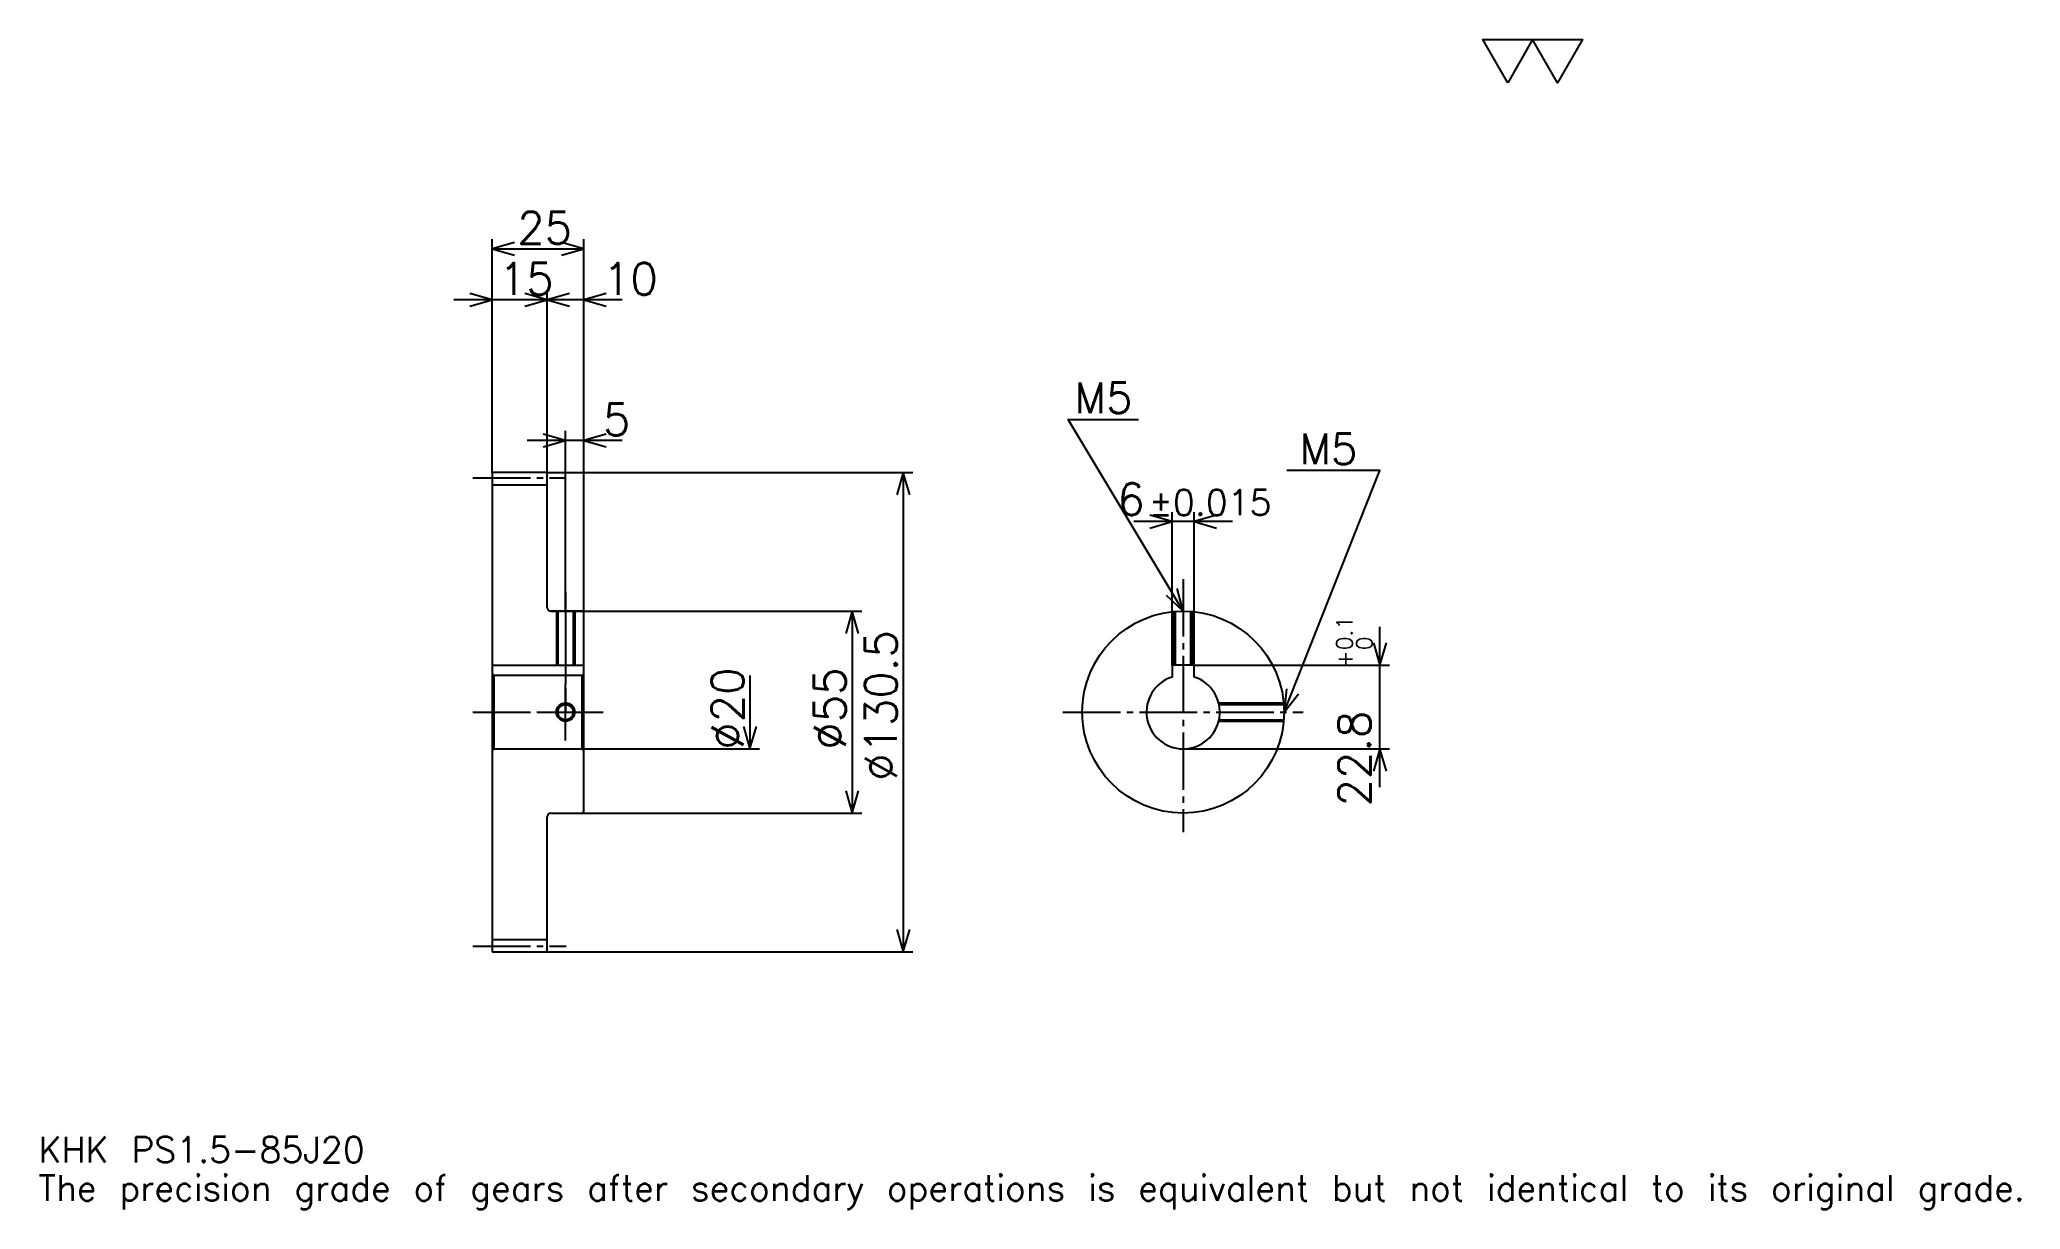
# Model space of a CAD drawing. Extents: x 18 to 557, y 6 to 325.
import ezdxf

# ---------------------------------------------------------------- set-up
doc = ezdxf.new("R2010")
doc.units = 0
doc.linetypes.add('DASHDOT', pattern=[20.869564, 15.652174, -1.73913, 1.73913, -1.73913])
doc.layers.get('0').update_dxf_attribs({"linetype": 'CONTINUOUS'})
doc.layers.add('DASHDOT', color=6, linetype='DASHDOT')
doc.styles.add('KANJI', font='TXT', dxfattribs={"bigfont": 'BIGFONT'})

msp = doc.modelspace()

# ---------------------------------------------------------------- linework, layer by layer
at = {"color": 5}
for p, q in [((140.869568, 206.989136), (140.869568, 270.467407)), ((165.869568, 206.989136), (165.869568, 270.467407)), ((140.869568, 267.858704), (165.869568, 267.858704)), ((166.304352, 253.945648), (130.434784, 253.945648)), ((176.304352, 253.945648), (145.434784, 253.945648)), ((155.869568, 206.989136), (155.869568, 256.554352)), ((160.869568, 206.989136), (160.869568, 218.293488)), ((176.304352, 215.684784), (150.434784, 215.684784)), ((140.869568, 206.88913), (140.869568, 206.989136)), ((155.769562, 206.989136), (165.869568, 206.989136)), ((155.869568, 206.88913), (155.869568, 206.989136)), ((160.869568, 169.239136), (160.869568, 206.989136)), ((160.869568, 169.239136), (160.869568, 206.989136)), ((165.869568, 206.989136), (255.434784, 206.989136)), ((165.869568, 168.739136), (165.869568, 206.989136)), ((252.82608, 206.989136), (252.82608, 76.489136)), ((326.021729, 154.539139), (326.021729, 196.195648)), ((332.021729, 154.539139), (332.021729, 196.195648)), ((342.456543, 193.58696), (315.586975, 193.58696)), ((156.869568, 169.239136), (165.869568, 169.239136)), ((165.869568, 169.239136), (241.521744, 169.239136)), ((238.913055, 169.239136), (238.913055, 114.239136)), ((382.608704, 121.304352), (382.608704, 164.973923)), ((211.08696, 151.739136), (211.08696, 131.739136)), ((332.021729, 154.539139), (385.217407, 154.539139)), ((165.869568, 131.739136), (213.695648, 131.739136)), ((329.021729, 131.739136), (385.217407, 131.739136)), ((156.869568, 114.239136), (165.869568, 114.239136)), ((165.869568, 114.239136), (241.521744, 114.239136)), ((155.769562, 76.489136), (165.869568, 76.489136)), ((165.869568, 76.489136), (255.434784, 76.489136))]:
    msp.add_line(p, q, dxfattribs=at)
at = {"color": 4}
for p, q in [((140.869568, 203.614136), (155.869568, 203.614136)), ((140.869568, 154.539139), (165.869568, 154.539139)), ((141.369568, 151.739136), (141.369568, 131.739136)), ((165.369568, 151.739136), (165.869568, 152.239136)), ((165.369568, 131.739136), (165.869568, 131.239136)), ((140.869568, 79.864136), (155.869568, 79.864136))]:
    msp.add_line(p, q, dxfattribs=at)
at = {"color": 7}
msp.add_lwpolyline([(417.391296, 313.043488), (410.608673, 324.800018), (437.739136, 324.800018), (430.956512, 313.043488), (424.17392, 324.800018), (417.391296, 313.043488)], dxfattribs=at)
at = {"color": 5}
for points in [[(146.956528, 269.597839), (140.869568, 267.858704), (146.956528, 266.119568)], [(159.782608, 266.119568), (165.869568, 267.858704), (159.782608, 269.597839)], [(134.782608, 252.206528), (140.869568, 253.945648), (134.782608, 255.684784)], [(149.782608, 252.206528), (155.869568, 253.945648), (149.782608, 255.684784)], [(161.956528, 255.684784), (155.869568, 253.945648), (161.956528, 252.206528)], [(171.956528, 255.684784), (165.869568, 253.945648), (171.956528, 252.206528)], [(329.021729, 169.239136), (297.717407, 221.413055), (316.847839, 221.413055)], [(154.782608, 213.945648), (160.869568, 215.684784), (154.782608, 217.42392)], [(171.956528, 217.42392), (165.869568, 215.684784), (171.956528, 213.945648)], [(254.565216, 200.902176), (252.82608, 206.989136), (251.08696, 200.902176)], [(356.521729, 141.739136), (382.608704, 207.5), (357.217407, 207.5)], [(319.934784, 191.847824), (326.021729, 193.58696), (319.934784, 195.326096)], [(338.108704, 195.326096), (332.021729, 193.58696), (338.108704, 191.847824)], [(324.398743, 173.563889), (329.021729, 169.239136), (327.381317, 175.353424)], [(240.652176, 163.152176), (238.913055, 169.239136), (237.17392, 163.152176)], [(380.869568, 160.626099), (382.608704, 154.539139), (384.347839, 160.626099)], [(357.149658, 148.038452), (356.521729, 141.739136), (360.382812, 146.755875)], [(209.347839, 137.826096), (211.08696, 131.739136), (212.82608, 137.826096)], [(384.347839, 125.652176), (382.608704, 131.739136), (380.869568, 125.652176)], [(237.17392, 120.326096), (238.913055, 114.239136), (240.652176, 120.326096)], [(251.08696, 82.576096), (252.82608, 76.489136), (254.565216, 82.576096)]]:
    msp.add_lwpolyline(points, dxfattribs=at)
at = {"color": 4}
for points in [[(155.869568, 170.239136), (155.869568, 206.88913), (155.769562, 206.989136), (140.969574, 206.989136), (140.869568, 206.88913), (140.869568, 131.239136)], [(156.869568, 114.239136), (165.369568, 114.239136), (165.869568, 114.739136), (165.869568, 168.739136), (165.369568, 169.239136), (156.869568, 169.239136)], [(158.369568, 169.239136), (158.369568, 154.539139)], [(158.804565, 169.239136), (158.804565, 154.539139)], [(162.93457, 169.239136), (162.93457, 154.539139)], [(163.369568, 169.239136), (163.369568, 154.539139)], [(326.521729, 154.539139), (326.521729, 169.125259)], [(326.956726, 154.539139), (326.956726, 169.161499)], [(331.086731, 154.539139), (331.086731, 169.161499)], [(331.521729, 154.539139), (331.521729, 169.125259)], [(140.869568, 131.239136), (141.369568, 131.739136), (165.369568, 131.739136), (165.369568, 151.739136), (141.369568, 151.739136), (140.869568, 152.239136)], [(332.021729, 151.278534), (332.021729, 154.539139), (326.021729, 154.539139), (326.021729, 151.278534)], [(338.704224, 144.239136), (356.407867, 144.239136)], [(338.806213, 143.804138), (356.444092, 143.804138)], [(338.704224, 139.239136), (356.407867, 139.239136)], [(338.806213, 139.674133), (356.444092, 139.674133)], [(140.869568, 131.239136), (140.869568, 76.589134), (140.969574, 76.489136), (155.769562, 76.489136), (155.869568, 76.589134), (155.869568, 113.239136)]]:
    msp.add_lwpolyline(points, dxfattribs=at)
for centre, radius in [((329.021729, 141.739136), 27.5), ((160.869568, 141.739136), 2.065)]:
    msp.add_circle(centre, radius, dxfattribs=at)
at = {"color": 7}
msp.add_circle((160.869568, 141.739136), 2.5, dxfattribs=at)
at = {"color": 4}
for centre, radius, start, end in [((156.869568, 170.239136), 1, 180, 270), ((329.021729, 141.739136), 10, 107.45760275, 72.54239725), ((156.869568, 113.239136), 1, 90, 180)]:
    msp.add_arc(centre, radius, start, end, dxfattribs=at)
at = {"layer": 'DASHDOT', "color": 7}
for p, q in [((135.652176, 205.489136), (161.08696, 205.489136)), ((329.021729, 177.934784), (329.021729, 109.021744)), ((160.869568, 169.239136), (160.869568, 141.739136)), ((135.652176, 141.739136), (171.08696, 141.739136)), ((296.304352, 141.739136), (361.739136, 141.739136)), ((135.652176, 77.989136), (161.08696, 77.989136))]:
    msp.add_line(p, q, dxfattribs=at)
for points in [[(160.869568, 174.456528), (160.869568, 149.321747)], [(160.869568, 134.021744), (160.869568, 149.456528)], [(153.152176, 141.739136), (168.58696, 141.739136)]]:
    msp.add_lwpolyline(points, dxfattribs=at)

# ---------------------------------------------------------------- texts
at = {"color": 7, "style": 'KANJI'}
for s, height, p in [('25', 8.695652, (147.717392, 269.25)), ('15', 8.695652, (142.717392, 255.33696)), ('10', 8.695652, (171.08696, 255.33696)), ('M5', 8.347826, (299.456543, 223.152176)), ('5', 8.695652, (171.08696, 217.07608)), ('M5', 8.347826, (360.695679, 209.239136)), ('6', 8.695652, (311.072205, 195.326096)), ('%%p0.015', 6.956522, (319.67981, 195.326096)), ('KHK PS1.5-85J20', 6.956522, (17.391304, 19.130434)), ('The precision grade of gears after secondary operations is equivalent but not identical to its original grade.', 6.956522, (17.391304, 8.695652))]:
    msp.add_text(s, height=height, dxfattribs=at).set_placement(p)
for s, height, p in [('%%c130.5', 8.695652, (251.08696, 123.04348)), ('0.1', 4.347826, (375.130432, 158.57251)), ('+', 4.347826, (375.130432, 153.702942)), ('0', 4.347826, (380.521729, 158.57251)), ('%%c20', 8.695652, (209.347839, 131.521744)), ('%%c55', 8.695652, (237.17392, 131.521744)), ('22.8', 8.695652, (380, 116.064713))]:
    msp.add_text(s, height=height, rotation=90, dxfattribs=at).set_placement(p)

doc.saveas('drawing.dxf')
